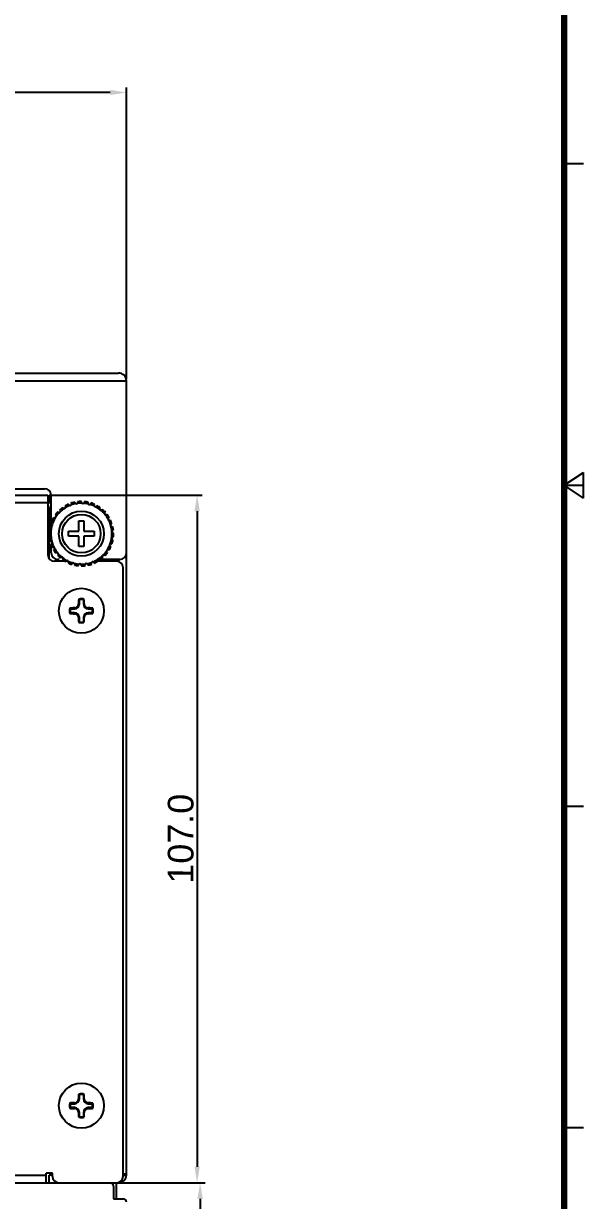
# Model space of a CAD drawing. Extents: x -425 to 6552, y -3049 to 3105.
# Drawn here: x 1668.4 to 1755.6, y -1764.7 to -1581.5 of the extents above; entities that cross this region are included whole.
import ezdxf

# ---------------------------------------------------------------- set-up
doc = ezdxf.new("R2010")
doc.units = 0
doc.header["$PDMODE"] = 3
doc.header["$PDSIZE"] = 1.5
doc.layers.get('0').update_dxf_attribs({"linetype": 'CONTINUOUS'})
doc.layers.get('DEFPOINTS').update_dxf_attribs({"linetype": 'CONTINUOUS'})
doc.layers.add('DIM', color=1, linetype='CONTINUOUS')
doc.styles.add('OMI-1', font='arial.ttf', dxfattribs={"oblique": 1})
doc.dimstyles.new('1', dxfattribs={"dimtxt": 4, "dimasz": 2.5, "dimexe": 0.8, "dimexo": 0.3, "dimgap": 0.5, "dimtad": 1, "dimtoh": 1, "dimdec": 1, "dimzin": 0, "dimtxsty": 'OMI-1', "dimcen": 0, "dimclrd": 256, "dimclre": 256, "dimclrt": 256, "dimazin": 3, "dimtfac": 0.8, "dimtdec": 1, "dimtix": 1, "dimtmove": 0, "dimatfit": 3, "dimtolj": 1, "dimtzin": 0})

# ---------------------------------------------------------------- blocks, each defined once
blk = doc.blocks.new('*D6215')
at = {"layer": 'DEFPOINTS', "color": 0}
for p in [(1672.24, -1654.92), (1681.94, -1761.92), (1695.46, -1761.92)]:
    blk.add_point(p, dxfattribs=at)
at = {"layer": 'DIM'}
for p, q in [((1672.54, -1654.92), (1696.26, -1654.92)), ((1695.46, -1657.42), (1695.46, -1759.42)), ((1682.24, -1761.92), (1696.26, -1761.92))]:
    blk.add_line(p, q, dxfattribs=at)
for points in [[(1695.87, -1657.42), (1695.04, -1657.42), (1695.46, -1654.92)], [(1695.04, -1759.42), (1695.87, -1759.42), (1695.46, -1761.92)]]:
    blk.add_solid(points, dxfattribs=at)
at = {"layer": 'DIM', "insert": (1692.92, -1708.42), "char_height": 4, "attachment_point": 5, "rotation": 90, "style": 'OMI-1'}
blk.add_mtext('\\A1;107.0', dxfattribs=at)
blk = doc.blocks.new('*D6216')
at = {"layer": 'DEFPOINTS', "color": 0}
for p in [(1695.46, -1761.92), (1668.94, -1876.13), (1695.92, -1876.13)]:
    blk.add_point(p, dxfattribs=at)
at = {"layer": 'DIM'}
for p, q in [((1695.76, -1761.92), (1696.72, -1761.92)), ((1695.92, -1764.42), (1695.92, -1873.63)), ((1669.24, -1876.13), (1696.72, -1876.13))]:
    blk.add_line(p, q, dxfattribs=at)
for points in [[(1696.34, -1764.42), (1695.51, -1764.42), (1695.92, -1761.92)], [(1695.51, -1873.63), (1696.34, -1873.63), (1695.92, -1876.13)]]:
    blk.add_solid(points, dxfattribs=at)
at = {"layer": 'DIM', "insert": (1693.41, -1819.03), "char_height": 4, "attachment_point": 5, "rotation": 90, "style": 'OMI-1'}
blk.add_mtext('\\A1;114.2', dxfattribs=at)
blk = doc.blocks.new('*D6217')
at = {"layer": 'DEFPOINTS', "color": 0}
for p in [(1544.44, -1592.27), (1544.44, -1637.12), (1684.44, -1637.12)]:
    blk.add_point(p, dxfattribs=at)
at = {"layer": 'DIM'}
for p, q in [((1544.44, -1636.82), (1544.44, -1591.47)), ((1681.94, -1592.27), (1546.94, -1592.27)), ((1684.44, -1636.82), (1684.44, -1591.47))]:
    blk.add_line(p, q, dxfattribs=at)
for points in [[(1546.94, -1591.85), (1546.94, -1592.68), (1544.44, -1592.27)], [(1681.94, -1592.68), (1681.94, -1591.85), (1684.44, -1592.27)]]:
    blk.add_solid(points, dxfattribs=at)
at = {"layer": 'DIM', "insert": (1614.44, -1589.73), "char_height": 4, "attachment_point": 5, "style": 'OMI-1'}
blk.add_mtext('\\A1;140.0', dxfattribs=at)

msp = doc.modelspace()

# ---------------------------------------------------------------- linework, layer by layer
for p, q in [((1755.59, -1603.39), (1752.59, -1603.39)), ((1752.59, -1653.39), (1755.59, -1651.39)), ((1755.59, -1655.39), (1755.59, -1651.39)), ((1752.59, -1653.39), (1755.59, -1653.39)), ((1755.59, -1655.39), (1752.59, -1653.39)), ((1755.59, -1703.39), (1752.59, -1703.39)), ((1755.59, -1753.39), (1752.59, -1753.39))]:
    msp.add_line(p, q)
at = {"color": 7, "linetype": 'CONTINUOUS'}
for p, q in [((1544.44, -1637.12), (1684.44, -1637.12)), ((1545.64, -1635.92), (1683.24, -1635.92)), ((1684.44, -1760.72), (1684.44, -1637.12)), ((1544.44, -1653.92), (1671.74, -1653.92)), ((1556.94, -1654.92), (1672.24, -1654.92)), ((1672.24, -1654.92), (1672.24, -1664.22)), ((1672.44, -1654.92), (1672.44, -1656.12)), ((1672.44, -1654.92), (1672.74, -1654.92)), ((1672.74, -1659.36), (1672.74, -1654.92)), ((1672.24, -1656.12), (1556.94, -1656.12)), ((1672.74, -1656.12), (1672.44, -1656.12)), ((1672.44, -1664.82), (1672.44, -1657.22)), ((1677.04, -1660.52), (1677.04, -1658.92)), ((1677.04, -1658.92), (1677.84, -1658.92)), ((1677.84, -1658.92), (1677.84, -1660.52)), ((1675.44, -1661.32), (1675.44, -1660.52)), ((1675.44, -1660.52), (1677.04, -1660.52)), ((1677.84, -1660.52), (1679.44, -1660.52)), ((1679.44, -1660.52), (1679.44, -1661.32)), ((1672.74, -1663.92), (1672.74, -1662.63)), ((1677.04, -1661.32), (1675.44, -1661.32)), ((1677.04, -1662.92), (1677.04, -1661.32)), ((1677.84, -1661.32), (1677.84, -1662.92)), ((1679.44, -1661.32), (1677.84, -1661.32)), ((1677.84, -1662.92), (1677.04, -1662.92)), ((1674.89, -1665.22), (1673.24, -1665.22)), ((1674.89, -1665.22), (1673.41, -1665.22)), ((1673.98, -1664.92), (1673.74, -1664.92)), ((1675.39, -1665.22), (1675, -1665.22)), ((1682.94, -1665.22), (1679.99, -1665.22)), ((1681.64, -1665.22), (1680, -1665.22)), ((1681.14, -1664.92), (1680.61, -1664.92)), ((1683.44, -1664.92), (1680.74, -1664.92)), ((1683.24, -1664.92), (1683.24, -1665.27)), ((1683.94, -1760.92), (1683.94, -1666.22)), ((1677.13, -1671.86), (1676.98, -1671.86)), ((1677.13, -1671.86), (1677.13, -1671.2)), ((1677.75, -1671.2), (1677.75, -1671.86)), ((1677.75, -1671.86), (1677.89, -1671.86)), ((1675.72, -1672.61), (1676.38, -1672.61)), ((1676.38, -1673.23), (1675.72, -1673.23)), ((1676.38, -1672.61), (1676.38, -1672.46)), ((1676.38, -1673.23), (1676.38, -1673.38)), ((1678.5, -1672.61), (1678.5, -1672.46)), ((1678.5, -1672.61), (1679.16, -1672.61)), ((1678.5, -1673.23), (1678.5, -1673.38)), ((1679.16, -1673.23), (1678.5, -1673.23)), ((1677.13, -1673.98), (1676.98, -1673.98)), ((1677.13, -1674.64), (1677.13, -1673.98)), ((1677.75, -1673.98), (1677.89, -1673.98)), ((1677.75, -1673.98), (1677.75, -1674.64)), ((1677.13, -1748.86), (1676.98, -1748.86)), ((1677.13, -1748.86), (1677.13, -1748.2)), ((1677.75, -1748.2), (1677.75, -1748.86)), ((1677.75, -1748.86), (1677.89, -1748.86)), ((1675.72, -1749.61), (1676.38, -1749.61)), ((1676.38, -1750.23), (1675.72, -1750.23)), ((1676.38, -1749.61), (1676.38, -1749.46)), ((1676.38, -1750.23), (1676.38, -1750.38)), ((1678.5, -1749.61), (1678.5, -1749.46)), ((1678.5, -1749.61), (1679.16, -1749.61)), ((1679.16, -1750.23), (1678.5, -1750.23)), ((1678.5, -1750.23), (1678.5, -1750.38)), ((1677.13, -1750.98), (1676.98, -1750.98)), ((1677.13, -1751.64), (1677.13, -1750.98)), ((1677.75, -1750.98), (1677.89, -1750.98)), ((1677.75, -1750.98), (1677.75, -1751.64)), ((1627.29, -1760.72), (1671.94, -1760.72)), ((1672.94, -1760.42), (1671.94, -1760.42)), ((1671.94, -1761.92), (1671.94, -1760.42)), ((1672.94, -1760.72), (1672.44, -1760.72)), ((1672.44, -1761.92), (1672.44, -1760.72)), ((1672.94, -1760.92), (1672.94, -1760.42)), ((1683.94, -1760.52), (1684.44, -1760.52)), ((1683.94, -1760.72), (1684.44, -1760.72)), ((1545.64, -1761.92), (1682.94, -1761.92)), ((1673.44, -1761.92), (1673.44, -1761.78)), ((1682.44, -1762.42), (1682.44, -1764.42)), ((1682.84, -1761.92), (1682.84, -1764.42)), ((1683.24, -1761.92), (1683.24, -1761.87)), ((1682.44, -1764.42), (1683.94, -1764.42))]:
    msp.add_line(p, q, dxfattribs=at)
at = {"const_width": 1}
msp.add_lwpolyline([(1752.59, -1383.39), (952.59, -1383.39), (952.59, -1933.39), (1752.59, -1933.39)], close=True, dxfattribs=at)
at = {"color": 7, "linetype": 'CONTINUOUS'}
for centre, radius in [((1677.44, -1660.92), 3.5), ((1677.44, -1660.92), 3), ((1677.44, -1672.92), 3.5), ((1677.44, -1749.92), 3.5)]:
    msp.add_circle(centre, radius, dxfattribs=at)
for centre, radius, start, end in [((1683.24, -1637.12), 1.2, 0, 90), ((1671.74, -1654.92), 1, 0, 90), ((1673.44, -1657.22), 1, 134.471, 180), ((1677.44, -1660.92), 5, 125.5902, 132.8589), ((1677.44, -1660.92), 4.75, 124.4064, 134.0428), ((1674.77, -1656.85), 0.157, 264.7726, 341.6765), ((1677.44, -1660.92), 5, 113.5902, 120.8589), ((1677.44, -1660.92), 4.75, 112.4064, 122.0428), ((1675.67, -1656.38), 0.157, 252.7726, 329.6765), ((1677.44, -1660.92), 4.75, 100.4064, 110.0428), ((1677.44, -1660.92), 5, 101.5902, 108.8589), ((1676.66, -1656.11), 0.157, 240.7726, 317.6765), ((1677.44, -1660.92), 4.75, 88.4064, 98.0428), ((1677.44, -1660.92), 5, 89.5902, 96.8589), ((1677.67, -1656.06), 0.157, 228.7726, 305.6765), ((1677.44, -1660.92), 4.75, 76.4064, 86.0428), ((1677.44, -1660.92), 5, 77.5902, 84.8589), ((1678.68, -1656.21), 0.157, 216.7726, 293.6765), ((1677.44, -1660.92), 4.75, 64.4064, 74.0428), ((1677.44, -1660.92), 5, 65.5902, 72.8589), ((1679.63, -1656.57), 0.157, 204.7726, 281.6765), ((1677.44, -1660.92), 4.75, 52.4064, 62.0428), ((1677.44, -1660.92), 5, 53.5902, 60.8589), ((1680.49, -1657.12), 0.157, 192.7726, 269.6765), ((1677.44, -1660.92), 4.75, 40.4064, 50.0428), ((1677.44, -1660.92), 5, 41.5902, 48.8589), ((1677.44, -1660.92), 5, 149.5902, 156.8589), ((1672.88, -1659.19), 0.157, 300.7726, 17.6765), ((1677.44, -1660.92), 4.75, 148.4064, 158.0428), ((1677.44, -1660.92), 5, 137.5902, 144.8589), ((1673.34, -1658.28), 0.157, 288.7726, 5.6765), ((1677.44, -1660.92), 4.75, 136.4064, 146.0428), ((1673.98, -1657.49), 0.157, 276.7726, 353.6765), ((1681.21, -1657.84), 0.157, 180.7726, 257.6765), ((1677.44, -1660.92), 4.75, 28.4064, 38.0428), ((1677.44, -1660.92), 5, 29.5902, 36.8589), ((1681.77, -1658.69), 0.157, 168.7726, 245.6765), ((1677.44, -1660.92), 4.75, 16.4064, 26.0428), ((1677.44, -1660.92), 5, 17.5902, 24.8589), ((1677.44, -1660.92), 5, 173.5902, 180.8589), ((1677.44, -1660.92), 5, 161.5902, 168.8589), ((1677.44, -1660.92), 4.75, 172.4064, 182.0428), ((1672.62, -1660.18), 0.157, 312.7726, 29.6765), ((1677.44, -1660.92), 4.75, 160.4064, 170.0428), ((1682.14, -1659.64), 0.157, 156.7726, 233.6765), ((1677.44, -1660.92), 4.75, 4.4064, 14.0428), ((1682.3, -1660.65), 0.157, 144.7726, 221.6765), ((1677.44, -1660.92), 4.75, 352.4064, 2.0428), ((1677.44, -1660.92), 5, 5.5902, 12.8589), ((1677.44, -1660.92), 5, 353.5902, 0.8589), ((1677.44, -1660.92), 5, 185.5902, 192.8589), ((1677.44, -1660.92), 5, 197.5902, 204.8589), ((1672.57, -1661.19), 0.157, 324.7726, 41.6765), ((1677.44, -1660.92), 4.75, 184.4064, 194.0428), ((1672.74, -1662.2), 0.157, 336.7726, 53.6765), ((1677.44, -1660.92), 4.75, 196.4064, 206.0428), ((1677.44, -1660.92), 4.75, 328.4064, 338.0428), ((1681.99, -1662.65), 0.157, 120.7726, 197.6765), ((1677.44, -1660.92), 4.75, 340.4064, 350.0428), ((1682.25, -1661.66), 0.157, 132.7726, 209.6765), ((1677.44, -1660.92), 5, 341.5902, 348.8589), ((1673.24, -1664.22), 1, 180, 270), ((1673.74, -1663.92), 1, 180, 270), ((1677.44, -1660.92), 5, 209.5902, 216.8589), ((1673.11, -1663.15), 0.157, 348.7726, 65.6765), ((1677.44, -1660.92), 4.75, 208.4064, 218.0428), ((1673.66, -1664), 0.157, 0.7726, 77.6765), ((1677.44, -1660.92), 5, 221.5902, 228.8589), ((1677.44, -1660.92), 4.75, 220.4064, 230.0428), ((1674.39, -1664.72), 0.157, 12.7726, 89.6765), ((1677.44, -1660.92), 4.75, 304.4064, 314.0428), ((1677.44, -1660.92), 5, 305.5902, 312.8589), ((1680.9, -1664.35), 0.157, 96.7726, 173.6765), ((1677.44, -1660.92), 4.75, 316.4064, 326.0428), ((1677.44, -1660.92), 5, 317.5902, 324.8589), ((1681.53, -1663.56), 0.157, 108.7726, 185.6765), ((1677.44, -1660.92), 5, 329.5902, 336.8589), ((1683.44, -1663.92), 1, 270, 0), ((1677.44, -1660.92), 5, 233.5902, 240.8589), ((1677.44, -1660.92), 4.75, 232.4064, 242.0428), ((1675.24, -1665.27), 0.157, 24.7726, 101.6765), ((1677.44, -1660.92), 5, 245.5902, 252.8589), ((1677.44, -1660.92), 4.75, 244.4064, 254.0428), ((1676.2, -1665.63), 0.157, 36.7726, 113.6765), ((1677.44, -1660.92), 4.75, 256.4064, 266.0428), ((1677.44, -1660.92), 5, 257.5902, 264.8589), ((1677.2, -1665.79), 0.157, 48.7726, 125.6765), ((1677.44, -1660.92), 4.75, 268.4064, 278.0428), ((1677.44, -1660.92), 5, 269.5902, 276.8589), ((1678.22, -1665.73), 0.157, 60.7726, 137.6765), ((1677.44, -1660.92), 4.75, 280.4064, 290.0428), ((1677.44, -1660.92), 5, 281.5902, 288.8589), ((1679.2, -1665.46), 0.157, 72.7726, 149.6765), ((1677.44, -1660.92), 4.75, 292.4064, 302.0428), ((1677.44, -1660.92), 5, 293.5902, 300.8589), ((1680.11, -1664.99), 0.157, 84.7726, 161.6765), ((1680.61, -1663.72), 1.2, 262.5179, 270), ((1682.94, -1666.22), 1, 0, 90), ((1676.38, -1671.86), 0.75, 270, 0), ((1676.35, -1671.83), 0.633, 272.6519, 357.3481), ((1696.46, -1672.77), 19.5, 175.1407, 177.3239), ((1677.44, -1672.92), 1.85, 77.226, 102.774), ((1673.48, -1675.56), 5.69, 50.1214, 51.3957), ((1677.44, -1672.92), 1.75, 79.7747, 100.2253), ((1681.39, -1675.56), 5.69, 128.6043, 129.8786), ((1678.5, -1671.86), 0.75, 180, 270), ((1659.1, -1672.72), 18.81, 2.6361, 4.8993), ((1678.53, -1671.83), 0.633, 182.6519, 267.3481), ((1677.44, -1672.92), 1.85, 167.226, 192.774), ((1677.24, -1691.26), 18.81, 92.6361, 94.8993), ((1680.08, -1668.96), 5.69, 218.6043, 219.8786), ((1680.08, -1676.88), 5.69, 140.1214, 141.3957), ((1677.29, -1653.9), 19.5, 265.1407, 267.3239), ((1677.44, -1672.92), 1.75, 169.7747, 190.2253), ((1676.38, -1673.98), 0.75, 0, 90), ((1676.35, -1674.01), 0.633, 2.6519, 87.3481), ((1678.5, -1673.98), 0.75, 90, 180), ((1678.53, -1674.01), 0.633, 92.6519, 177.3481), ((1677.59, -1691.95), 19.5, 85.1407, 87.3239), ((1677.63, -1654.58), 18.81, 272.6361, 274.8993), ((1674.8, -1668.96), 5.69, 320.1214, 321.3957), ((1677.44, -1672.92), 1.75, 349.7747, 10.2253), ((1674.8, -1676.88), 5.69, 38.6043, 39.8786), ((1677.44, -1672.92), 1.85, 347.226, 12.774), ((1695.77, -1673.12), 18.81, 182.6361, 184.8993), ((1673.48, -1670.28), 5.69, 308.6043, 309.8786), ((1677.44, -1672.92), 1.85, 257.226, 282.774), ((1677.44, -1672.92), 1.75, 259.7747, 280.2253), ((1681.39, -1670.28), 5.69, 230.1214, 231.3957), ((1658.41, -1673.07), 19.5, 355.1407, 357.3239), ((1676.38, -1748.86), 0.75, 270, 0), ((1676.35, -1748.83), 0.633, 272.6519, 357.3481), ((1696.46, -1749.77), 19.5, 175.1407, 177.3239), ((1677.44, -1749.92), 1.85, 77.226, 102.774), ((1673.48, -1752.56), 5.69, 50.1214, 51.3957), ((1677.44, -1749.92), 1.75, 79.7747, 100.2253), ((1681.39, -1752.56), 5.69, 128.6043, 129.8786), ((1678.5, -1748.86), 0.75, 180, 270), ((1659.1, -1749.72), 18.81, 2.6361, 4.8993), ((1678.53, -1748.83), 0.633, 182.6519, 267.3481), ((1677.44, -1749.92), 1.85, 167.226, 192.774), ((1677.24, -1768.26), 18.81, 92.6361, 94.8993), ((1680.08, -1745.96), 5.69, 218.6043, 219.8786), ((1680.08, -1753.88), 5.69, 140.1214, 141.3957), ((1677.29, -1730.9), 19.5, 265.1407, 267.3239), ((1677.44, -1749.92), 1.75, 169.7747, 190.2253), ((1676.38, -1750.98), 0.75, 0, 90), ((1676.35, -1751.01), 0.633, 2.6519, 87.3481), ((1678.5, -1750.98), 0.75, 90, 180), ((1678.53, -1751.01), 0.633, 92.6519, 177.3481), ((1677.59, -1768.95), 19.5, 85.1407, 87.3239), ((1677.63, -1731.58), 18.81, 272.6361, 274.8993), ((1674.8, -1745.96), 5.69, 320.1214, 321.3957), ((1677.44, -1749.92), 1.75, 349.7747, 10.2253), ((1674.8, -1753.88), 5.69, 38.6043, 39.8786), ((1677.44, -1749.92), 1.85, 347.226, 12.774), ((1695.77, -1750.12), 18.81, 182.6361, 184.8993), ((1673.48, -1747.28), 5.69, 308.6043, 309.8786), ((1677.44, -1749.92), 1.85, 257.226, 282.774), ((1677.44, -1749.92), 1.75, 259.7747, 280.2253), ((1681.39, -1747.28), 5.69, 230.1214, 231.3957), ((1658.41, -1750.07), 19.5, 355.1407, 357.3239), ((1673.94, -1760.92), 1, 180, 270), ((1682.94, -1760.92), 1, 270, 0), ((1683.24, -1760.72), 1.2, 270, 0), ((1681.94, -1762.42), 0.5, 0, 90), ((1683.94, -1764.92), 0.5, 0, 90)]:
    msp.add_arc(centre, radius, start, end, dxfattribs=at)
for points, knots in [([(1674.04, -1657.26), (1674.07, -1657.28), (1674.12, -1657.33), (1674.15, -1657.42), (1674.14, -1657.48), (1674.14, -1657.51)], [0, 0, 0, 0, 0.437472, 0.679511, 1, 1, 1, 1]), ([(1674.75, -1657), (1674.72, -1657), (1674.67, -1657), (1674.58, -1656.95), (1674.54, -1656.89), (1674.53, -1656.85)], [0, 0, 0, 0, 0.320489, 0.562528, 1, 1, 1, 1]), ([(1674.87, -1656.63), (1674.9, -1656.66), (1674.94, -1656.72), (1674.95, -1656.81), (1674.93, -1656.87), (1674.92, -1656.9)], [0, 0, 0, 0, 0.437472, 0.679511, 1, 1, 1, 1]), ([(1675.63, -1656.53), (1675.6, -1656.53), (1675.54, -1656.51), (1675.47, -1656.44), (1675.44, -1656.38), (1675.44, -1656.34)], [0, 0, 0, 0, 0.320489, 0.562528, 1, 1, 1, 1]), ([(1675.82, -1656.19), (1675.84, -1656.22), (1675.87, -1656.29), (1675.86, -1656.39), (1675.83, -1656.44), (1675.81, -1656.46)], [0, 0, 0, 0, 0.437472, 0.679511, 1, 1, 1, 1]), ([(1676.58, -1656.25), (1676.55, -1656.24), (1676.5, -1656.21), (1676.45, -1656.13), (1676.43, -1656.06), (1676.43, -1656.02)], [0, 0, 0, 0, 0.320489, 0.562528, 1, 1, 1, 1]), ([(1676.84, -1655.96), (1676.86, -1655.99), (1676.86, -1656.06), (1676.83, -1656.16), (1676.8, -1656.2), (1676.77, -1656.22)], [0, 0, 0, 0, 0.437472, 0.679511, 1, 1, 1, 1]), ([(1677.57, -1656.17), (1677.54, -1656.16), (1677.5, -1656.12), (1677.46, -1656.03), (1677.46, -1655.96), (1677.47, -1655.92)], [0, 0, 0, 0, 0.320489, 0.562528, 1, 1, 1, 1]), ([(1677.89, -1655.94), (1677.89, -1655.98), (1677.89, -1656.05), (1677.84, -1656.13), (1677.79, -1656.17), (1677.77, -1656.18)], [0, 0, 0, 0, 0.437472, 0.679511, 1, 1, 1, 1]), ([(1678.55, -1656.3), (1678.53, -1656.28), (1678.5, -1656.24), (1678.48, -1656.14), (1678.49, -1656.07), (1678.51, -1656.04)], [0, 0, 0, 0, 0.320489, 0.562528, 1, 1, 1, 1]), ([(1678.91, -1656.14), (1678.91, -1656.18), (1678.89, -1656.25), (1678.82, -1656.32), (1678.77, -1656.35), (1678.74, -1656.35)], [0, 0, 0, 0, 0.437472, 0.679511, 1, 1, 1, 1]), ([(1679.49, -1656.64), (1679.47, -1656.61), (1679.45, -1656.56), (1679.45, -1656.46), (1679.48, -1656.4), (1679.5, -1656.37)], [0, 0, 0, 0, 0.320489, 0.562528, 1, 1, 1, 1]), ([(1679.87, -1656.55), (1679.86, -1656.59), (1679.83, -1656.65), (1679.75, -1656.71), (1679.69, -1656.72), (1679.66, -1656.73)], [0, 0, 0, 0, 0.437472, 0.679511, 1, 1, 1, 1]), ([(1680.33, -1657.16), (1680.32, -1657.13), (1680.31, -1657.07), (1680.33, -1656.98), (1680.37, -1656.92), (1680.41, -1656.9)], [0, 0, 0, 0, 0.320489, 0.562528, 1, 1, 1, 1]), ([(1680.73, -1657.15), (1680.71, -1657.19), (1680.66, -1657.24), (1680.57, -1657.28), (1680.52, -1657.29), (1680.49, -1657.28)], [0, 0, 0, 0, 0.437472, 0.679511, 1, 1, 1, 1]), ([(1672.84, -1658.96), (1672.88, -1658.96), (1672.94, -1658.99), (1673.01, -1659.06), (1673.03, -1659.11), (1673.03, -1659.14)], [0, 0, 0, 0, 0.437472, 0.679511, 1, 1, 1, 1]), ([(1673.39, -1658.43), (1673.37, -1658.45), (1673.31, -1658.46), (1673.22, -1658.45), (1673.15, -1658.42), (1673.13, -1658.39)], [0, 0, 0, 0, 0.320489, 0.562528, 1, 1, 1, 1]), ([(1673.35, -1658.04), (1673.39, -1658.06), (1673.44, -1658.1), (1673.49, -1658.18), (1673.5, -1658.24), (1673.5, -1658.27)], [0, 0, 0, 0, 0.437472, 0.679511, 1, 1, 1, 1]), ([(1674, -1657.65), (1673.97, -1657.65), (1673.91, -1657.66), (1673.82, -1657.63), (1673.77, -1657.58), (1673.75, -1657.55)], [0, 0, 0, 0, 0.320489, 0.562528, 1, 1, 1, 1]), ([(1681.05, -1657.84), (1681.05, -1657.81), (1681.05, -1657.76), (1681.09, -1657.67), (1681.14, -1657.62), (1681.18, -1657.6)], [0, 0, 0, 0, 0.320489, 0.562528, 1, 1, 1, 1]), ([(1681.44, -1657.92), (1681.41, -1657.95), (1681.36, -1657.99), (1681.26, -1658.01), (1681.21, -1658.01), (1681.18, -1657.99)], [0, 0, 0, 0, 0.437472, 0.679511, 1, 1, 1, 1]), ([(1681.61, -1658.66), (1681.62, -1658.63), (1681.63, -1658.58), (1681.69, -1658.5), (1681.74, -1658.46), (1681.79, -1658.45)], [0, 0, 0, 0, 0.320489, 0.562528, 1, 1, 1, 1]), ([(1681.97, -1658.82), (1681.94, -1658.84), (1681.88, -1658.87), (1681.78, -1658.87), (1681.73, -1658.85), (1681.7, -1658.84)], [0, 0, 0, 0, 0.437472, 0.679511, 1, 1, 1, 1]), ([(1672.44, -1661), (1672.48, -1660.98), (1672.55, -1660.98), (1672.64, -1661.02), (1672.68, -1661.06), (1672.69, -1661.09)], [0, 0, 0, 0, 0.437472, 0.679511, 1, 1, 1, 1]), ([(1672.73, -1660.29), (1672.71, -1660.32), (1672.67, -1660.35), (1672.58, -1660.38), (1672.51, -1660.38), (1672.47, -1660.36)], [0, 0, 0, 0, 0.320489, 0.562528, 1, 1, 1, 1]), ([(1672.53, -1659.95), (1672.57, -1659.95), (1672.64, -1659.97), (1672.72, -1660.02), (1672.75, -1660.07), (1672.76, -1660.1)], [0, 0, 0, 0, 0.437472, 0.679511, 1, 1, 1, 1]), ([(1672.96, -1659.33), (1672.94, -1659.35), (1672.89, -1659.37), (1672.79, -1659.38), (1672.73, -1659.36), (1672.69, -1659.34)], [0, 0, 0, 0, 0.320489, 0.562528, 1, 1, 1, 1]), ([(1681.99, -1659.58), (1682, -1659.55), (1682.02, -1659.5), (1682.1, -1659.43), (1682.16, -1659.41), (1682.2, -1659.41)], [0, 0, 0, 0, 0.320489, 0.562528, 1, 1, 1, 1]), ([(1682.31, -1659.81), (1682.27, -1659.83), (1682.21, -1659.84), (1682.11, -1659.82), (1682.07, -1659.79), (1682.04, -1659.77)], [0, 0, 0, 0, 0.437472, 0.679511, 1, 1, 1, 1]), ([(1682.17, -1660.56), (1682.19, -1660.53), (1682.22, -1660.48), (1682.3, -1660.43), (1682.37, -1660.43), (1682.41, -1660.43)], [0, 0, 0, 0, 0.320489, 0.562528, 1, 1, 1, 1]), ([(1682.44, -1660.85), (1682.4, -1660.86), (1682.33, -1660.86), (1682.24, -1660.82), (1682.2, -1660.78), (1682.18, -1660.75)], [0, 0, 0, 0, 0.437472, 0.679511, 1, 1, 1, 1]), ([(1672.7, -1661.28), (1672.69, -1661.31), (1672.65, -1661.36), (1672.57, -1661.41), (1672.5, -1661.41), (1672.46, -1661.41)], [0, 0, 0, 0, 0.320489, 0.562528, 1, 1, 1, 1]), ([(1672.56, -1662.03), (1672.6, -1662.01), (1672.67, -1662), (1672.76, -1662.02), (1672.81, -1662.05), (1672.83, -1662.07)], [0, 0, 0, 0, 0.437472, 0.679511, 1, 1, 1, 1]), ([(1672.88, -1662.26), (1672.88, -1662.29), (1672.85, -1662.34), (1672.78, -1662.41), (1672.71, -1662.43), (1672.67, -1662.43)], [0, 0, 0, 0, 0.320489, 0.562528, 1, 1, 1, 1]), ([(1682.04, -1662.89), (1681.99, -1662.88), (1681.93, -1662.85), (1681.87, -1662.78), (1681.85, -1662.73), (1681.84, -1662.7)], [0, 0, 0, 0, 0.437472, 0.679511, 1, 1, 1, 1]), ([(1681.91, -1662.51), (1681.93, -1662.49), (1681.98, -1662.47), (1682.08, -1662.46), (1682.15, -1662.48), (1682.18, -1662.5)], [0, 0, 0, 0, 0.320489, 0.562528, 1, 1, 1, 1]), ([(1682.34, -1661.89), (1682.3, -1661.89), (1682.23, -1661.87), (1682.16, -1661.82), (1682.12, -1661.77), (1682.11, -1661.74)], [0, 0, 0, 0, 0.437472, 0.679511, 1, 1, 1, 1]), ([(1682.14, -1661.55), (1682.16, -1661.52), (1682.21, -1661.49), (1682.3, -1661.46), (1682.37, -1661.46), (1682.41, -1661.48)], [0, 0, 0, 0, 0.320489, 0.562528, 1, 1, 1, 1]), ([(1672.9, -1663.02), (1672.93, -1663), (1673, -1662.97), (1673.09, -1662.97), (1673.15, -1662.99), (1673.17, -1663)], [0, 0, 0, 0, 0.437472, 0.679511, 1, 1, 1, 1]), ([(1673.26, -1663.18), (1673.26, -1663.21), (1673.25, -1663.26), (1673.19, -1663.34), (1673.13, -1663.38), (1673.09, -1663.39)], [0, 0, 0, 0, 0.320489, 0.562528, 1, 1, 1, 1]), ([(1673.44, -1663.92), (1673.46, -1663.89), (1673.52, -1663.85), (1673.61, -1663.83), (1673.67, -1663.83), (1673.7, -1663.85)], [0, 0, 0, 0, 0.437472, 0.679511, 1, 1, 1, 1]), ([(1673.82, -1664), (1673.83, -1664.03), (1673.82, -1664.08), (1673.79, -1664.17), (1673.74, -1664.22), (1673.7, -1664.24)], [0, 0, 0, 0, 0.320489, 0.562528, 1, 1, 1, 1]), ([(1674.15, -1664.69), (1674.17, -1664.65), (1674.21, -1664.6), (1674.3, -1664.56), (1674.36, -1664.55), (1674.39, -1664.56)], [0, 0, 0, 0, 0.437472, 0.679511, 1, 1, 1, 1]), ([(1680.84, -1664.59), (1680.8, -1664.56), (1680.76, -1664.51), (1680.73, -1664.42), (1680.73, -1664.36), (1680.74, -1664.33)], [0, 0, 0, 0, 0.437472, 0.679511, 1, 1, 1, 1]), ([(1680.88, -1664.19), (1680.91, -1664.19), (1680.96, -1664.18), (1681.05, -1664.21), (1681.11, -1664.26), (1681.13, -1664.29)], [0, 0, 0, 0, 0.320489, 0.562528, 1, 1, 1, 1]), ([(1681.53, -1663.8), (1681.49, -1663.78), (1681.43, -1663.74), (1681.38, -1663.66), (1681.37, -1663.6), (1681.38, -1663.57)], [0, 0, 0, 0, 0.437472, 0.679511, 1, 1, 1, 1]), ([(1681.48, -1663.41), (1681.51, -1663.39), (1681.56, -1663.38), (1681.66, -1663.39), (1681.72, -1663.42), (1681.75, -1663.45)], [0, 0, 0, 0, 0.320489, 0.562528, 1, 1, 1, 1]), ([(1674.54, -1664.68), (1674.55, -1664.71), (1674.56, -1664.77), (1674.54, -1664.86), (1674.5, -1664.92), (1674.47, -1664.94)], [0, 0, 0, 0, 0.320489, 0.562528, 1, 1, 1, 1]), ([(1675, -1665.29), (1675.01, -1665.25), (1675.05, -1665.19), (1675.13, -1665.13), (1675.18, -1665.12), (1675.21, -1665.11)], [0, 0, 0, 0, 0.437472, 0.679511, 1, 1, 1, 1]), ([(1675.39, -1665.2), (1675.4, -1665.23), (1675.42, -1665.28), (1675.43, -1665.38), (1675.4, -1665.44), (1675.37, -1665.47)], [0, 0, 0, 0, 0.320489, 0.562528, 1, 1, 1, 1]), ([(1675.96, -1665.7), (1675.97, -1665.66), (1675.99, -1665.59), (1676.05, -1665.52), (1676.1, -1665.49), (1676.13, -1665.49)], [0, 0, 0, 0, 0.437472, 0.679511, 1, 1, 1, 1]), ([(1676.32, -1665.54), (1676.34, -1665.56), (1676.37, -1665.6), (1676.4, -1665.7), (1676.38, -1665.77), (1676.36, -1665.8)], [0, 0, 0, 0, 0.320489, 0.562528, 1, 1, 1, 1]), ([(1676.99, -1665.9), (1676.98, -1665.86), (1676.99, -1665.79), (1677.04, -1665.71), (1677.08, -1665.67), (1677.11, -1665.66)], [0, 0, 0, 0, 0.437472, 0.679511, 1, 1, 1, 1]), ([(1677.31, -1665.67), (1677.33, -1665.68), (1677.37, -1665.72), (1677.41, -1665.81), (1677.41, -1665.88), (1677.4, -1665.92)], [0, 0, 0, 0, 0.320489, 0.562528, 1, 1, 1, 1]), ([(1678.03, -1665.88), (1678.02, -1665.85), (1678.01, -1665.78), (1678.04, -1665.68), (1678.08, -1665.64), (1678.1, -1665.62)], [0, 0, 0, 0, 0.437472, 0.679511, 1, 1, 1, 1]), ([(1678.3, -1665.59), (1678.32, -1665.6), (1678.37, -1665.63), (1678.43, -1665.71), (1678.44, -1665.78), (1678.44, -1665.82)], [0, 0, 0, 0, 0.320489, 0.562528, 1, 1, 1, 1]), ([(1679.05, -1665.65), (1679.03, -1665.62), (1679.01, -1665.55), (1679.02, -1665.45), (1679.05, -1665.4), (1679.06, -1665.38)], [0, 0, 0, 0, 0.437472, 0.679511, 1, 1, 1, 1]), ([(1679.25, -1665.31), (1679.28, -1665.31), (1679.33, -1665.33), (1679.4, -1665.4), (1679.43, -1665.46), (1679.44, -1665.5)], [0, 0, 0, 0, 0.320489, 0.562528, 1, 1, 1, 1]), ([(1680, -1665.21), (1679.97, -1665.18), (1679.94, -1665.12), (1679.93, -1665.03), (1679.94, -1664.97), (1679.96, -1664.95)], [0, 0, 0, 0, 0.437472, 0.679511, 1, 1, 1, 1]), ([(1680.12, -1664.84), (1680.15, -1664.84), (1680.21, -1664.84), (1680.29, -1664.89), (1680.33, -1664.95), (1680.35, -1664.99)], [0, 0, 0, 0, 0.320489, 0.562528, 1, 1, 1, 1])]:
    msp.add_open_spline(points, degree=3, knots=knots, dxfattribs=at)

# ---------------------------------------------------------------- dimensions: what is measured, and where the dimension line sits
at = {"layer": 'DIM'}
dim = msp.add_linear_dim(base=(1544.44, -1592.27), p1=(1684.44, -1637.12), p2=(1544.44, -1637.12), dimstyle='1', dxfattribs=at)
dim.commit()
dim.dimension.update_dxf_attribs({"geometry": '*D6217', "text_midpoint": (1614.44, -1589.73)})
for base, p1, p2, picture, middle in [((1695.46, -1761.92), (1672.24, -1654.92), (1681.94, -1761.92), '*D6215', (1692.92, -1708.42)), ((1695.92, -1876.13), (1695.46, -1761.92), (1668.94, -1876.13), '*D6216', (1693.41, -1819.03))]:
    dim = msp.add_linear_dim(base=base, p1=p1, p2=p2, angle=90, dimstyle='1', dxfattribs=at)
    dim.commit()
    dim.dimension.update_dxf_attribs({"geometry": picture, "text_midpoint": middle})

doc.saveas('drawing.dxf')
